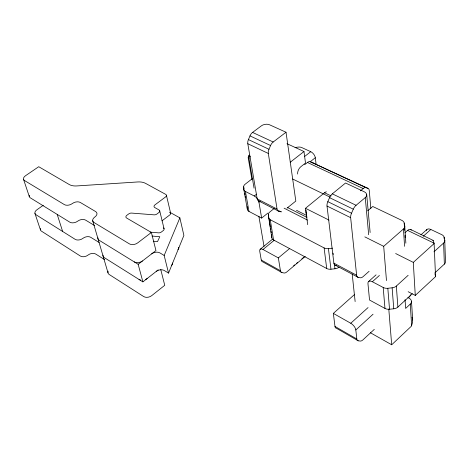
<?xml version="1.0" encoding="UTF-8"?>
<svg xmlns="http://www.w3.org/2000/svg" width="469" height="469" viewBox="0 0 469 469"><rect width="100%" height="100%" fill="white"/><g stroke="black" fill="none" stroke-linecap="round" stroke-linejoin="round"><path stroke-width="0.7" d="M432.957 240.726L433.034 240.321M156.236 271.422A5.821 3.922 -14.5 0 1 164.302 270.519L168.541 273.099L183.895 235.426L179.867 217.874L169.755 212.223M168.541 273.099L164.173 255.453L179.867 217.874M281.635 211.806A5.663 3.213 -62.8 0 1 280.808 211.759L278.639 211.179L258.818 201.002A5.593 3.265 -62.9 0 1 257.188 198.885L247.802 143.719A5.827 3.523 -64.6 0 1 248.423 139.586L249.983 135.887A5.833 3.529 -64.8 0 1 252.58 132.422L261.415 125.821A5.839 3.453 -9.3 0 1 269.581 124.795L286.02 132.24L295.816 201.06L286.993 208.172M278.639 211.179A5.675 3.23 -62.8 0 1 277.044 209.063L268.321 153.457A5.921 3.488 -64.5 0 1 268.983 149.277L270.578 145.525A5.921 3.494 -64.6 0 1 273.204 142.001L286.02 132.24M369.097 271.311L363.141 276.587A6.132 3.066 -62 0 1 360.239 277.759L358.111 277.32L335.399 265.255A6.05 3.136 -62 0 1 333.875 263.162L327.01 206.032A6.326 3.412 -63.5 0 1 327.819 201.647L329.555 197.66A6.326 3.412 -63.6 0 1 332.322 193.849L345.553 183.004L364.366 191.839A6.455 4.121 -5.4 0 1 365.263 197.607L368.669 234.717M358.111 277.32A6.15 3.084 -62 0 1 356.628 275.227L350.654 217.669A6.431 3.353 -63.4 0 1 351.521 213.237L353.298 209.186A6.431 3.359 -63.5 0 1 356.088 205.299L365.263 197.607M370.299 332.691L391.691 344.774L411.401 326.172L412.638 322.109L412.351 318.398M407.913 297.575L409.191 298.249A5.968 4.209 -2 0 1 410.264 304.135L405.65 308.426L405.052 299.656M374.303 329.367L363.053 339.767A5.88 2.814 -60.6 0 1 360.268 341.057L358.228 340.805L336.443 328.271A5.804 2.89 -60.6 0 1 334.983 326.447L333.348 313.398L354.593 294.45M408.159 291.706L415.276 295.429L435.543 276.64L434.112 243.558L433.262 240.456L410.662 229.488M379.398 275.45L372.357 281.74A6.214 3.219 47.2 0 0 367.954 283.563L369.537 300.049L384.967 308.42A6.179 4.373 -2.8 0 0 389.522 309.241L393.755 308.795A6.185 4.379 -2.6 0 0 397.894 307.06L412.315 293.735M434.751 273.005L444.36 264.123A6.056 4.092 -1.1 0 0 445.48 261.063L444.741 240.005L444.114 237.25A6.132 4.057 -1.6 0 0 441.698 234.629L430.823 229.476A5.997 3.453 46.3 0 0 426.333 230.455M358.228 340.805A5.892 2.832 -60.6 0 1 356.809 338.987L355.824 329.965L373.06 314.207M372.357 281.74L383.202 287.474A6.279 4.362 -3.2 0 0 387.828 288.277L392.131 287.814A6.285 4.362 -3 0 0 396.34 286.061L408.159 275.309M433.936 251.853L443.598 243.059A6.15 4.08 -1.5 0 0 444.741 240.005M333.348 313.398L350.765 323.258L368.059 307.57M415.276 295.429L413.3 262.388L434.112 243.558M423.243 236.253L430.823 229.476M368.511 281.588L376.074 274.846M420.928 234.852L426.872 229.546M404.97 232.753L407.625 230.414A6.079 2.937 -63.3 0 1 411.307 230.156M386.479 280.597L383.695 246.325L403.446 228.978A6.332 4.162 -3.4 0 0 404.735 225.853L404.196 223.039A6.314 4.139 -3.5 0 0 401.816 220.366L372.744 206.489L367.755 210.716M293.647 265.794L294.737 264.874M296.373 263.49L297.469 262.57M301.837 258.882L304.569 256.584M305.266 256.361L286.788 271.95A5.44 2.972 -61.1 0 1 284.032 272.976L281.951 272.577L262.828 261.919A5.382 3.025 -61.1 0 1 261.274 260.043L259.744 251.29A5.458 2.597 50.5 0 1 262.998 249.485L274.33 240.21M281.951 272.577A5.458 2.99 -61.1 0 1 280.427 270.707L278.357 257.903L289.596 248.564M360.444 190.848L363.199 188.556A5.786 3.019 -64 0 1 365.931 187.676L367.913 188.327A5.769 3.002 -64 0 1 369.261 190.531L370.838 208.365M260.189 249.274L272.577 239.149M307.699 224.645L305.477 208.306L324.56 192.747A5.751 3.131 -63.6 0 1 326.406 191.815M252.68 178.39L245.187 184.182A5.476 3.447 -9.9 0 0 243.681 186.814L243.757 189.2L247.315 209.133A5.411 3.482 -9.9 0 0 248.975 211.425L261.638 218.079L267.881 213.084M274.318 208.377L269.81 211.988A5.675 3.682 -9 0 0 268.309 214.779L271.768 237.513A5.605 3.723 -8.8 0 0 273.55 239.97L326.705 268.502A5.845 4.004 -6.2 0 0 330.956 269.218L334.966 268.778A5.851 4.004 -6 0 0 338.952 267.148M304.61 164.719L307.453 162.473A5.564 3.131 -64.3 0 1 310.214 161.688L367.913 188.327M261.638 218.079L258.952 202.227L260.102 201.318M310.12 161.817L315.297 157.731A5.335 2.949 51.5 0 0 310.742 151.686L301.848 147.606A5.352 3.26 -8.1 0 0 298.014 147.119L295.101 147.483M171.431 265.413L171.66 265.231A2.802 1.876 -13.9 0 0 172.328 263.05M102.992 255.118A5.663 3.688 -16.3 0 0 104.317 257.645L142.887 281.875L158.205 269.874M243.757 189.2A5.487 3.459 -9.9 0 0 245.428 191.475L254.245 195.983L256.549 194.178M304.399 156.664L310.742 151.686M290.205 162.28L303.982 151.516L286.993 143.684M142.887 281.875L138.156 264.293L155.954 250.557L151.381 232.477L126.595 218.009A2.914 1.841 -14.9 0 1 126.829 215.318L128.758 213.893A2.908 1.835 -14.8 0 1 131.607 213.084L154.049 214.837A2.92 1.853 -13.9 0 0 156.916 214.022L158.821 212.586A2.914 1.847 -13.8 0 0 158.968 209.913L154.764 207.544A2.896 1.823 -13.7 0 1 154.922 204.9L165.551 196.962A2.873 1.794 -13.3 0 0 165.704 194.377L145.583 183.379A13.249 8.166 -14.3 0 0 137.775 181.954L76.723 185.941A12.927 7.715 -16 0 1 69.254 184.528L38.734 166.712L25.514 175.734A5.493 3.213 -17.6 0 0 24.558 180.571L64.364 204.607A5.675 3.459 -16.8 0 0 72.162 203.675L72.519 203.417A5.71 3.5 -16.6 0 1 80.328 202.479L95.641 211.572A5.78 3.594 -16.2 0 1 95.008 216.877L94.65 217.141A5.816 3.646 -16.1 0 0 94.005 222.505L129.368 243.862A5.98 3.875 -15.1 0 0 137.663 242.907L151.381 232.477M161.952 220.864L169.796 214.919A2.832 1.806 -13.4 0 0 169.93 212.322M254.069 188.204L248.547 155.925L249.696 155.051M43.283 205.293L36.852 209.825A5.358 3.26 -17.9 0 0 35.972 214.714L75.175 239.337A5.534 3.5 -17.1 0 0 82.784 238.451L83.13 238.199A5.564 3.547 -16.9 0 1 90.746 237.314L99.17 242.52M268.45 217.317A5.687 3.699 -9 0 0 270.255 219.75L324.114 247.925A5.939 3.987 -6.5 0 0 328.423 248.623L332.498 248.165M150.156 232.143L158.504 232.841A2.878 1.858 -13.9 0 0 161.336 232.032L163.212 230.601A2.878 1.858 -13.8 0 0 163.347 227.911M152.003 236.059L159.788 236.722L157.525 241.599L153.263 241.23M335.399 265.255L336.478 265.489M258.818 201.002L259.908 201.301M252.58 132.422L273.204 142.001M310.214 161.688L365.931 187.676M307.453 162.473L363.199 188.556M249.983 135.887L270.578 145.525M248.423 139.586L268.983 149.277M247.802 143.719L268.321 153.457M332.322 193.849L356.088 205.299M407.625 230.414L434.018 243.135M248.547 155.925L250.51 156.875M324.56 192.747L331.137 195.931M249.444 158.047L248.13 157.414L251.888 179.328M292.697 179.023L330.053 197.138M329.555 197.66L353.298 209.186M327.819 201.647L351.521 213.237M327.01 206.032L350.654 217.669M364.829 236.88L383.695 246.325M305.477 208.306L329.004 220.102M395.654 253.536L413.3 262.388M296.467 210.288L306.234 215.236M287.304 207.415L306.855 217.34M284.108 208.189L307.459 220.084M257.188 198.885L277.044 209.063M278.891 210.774L280.808 211.759M333.875 263.162L356.628 275.227M262.998 249.485L278.357 257.903M261.274 260.043L280.427 270.707M334.983 326.447L356.809 338.987M164.173 255.453L159.888 252.897A5.904 3.904 -14.4 0 0 151.716 253.829M94.574 225.554L85.604 220.119A5.634 3.523 -16.7 0 0 77.889 221.034L77.537 221.286A5.605 3.482 -16.9 0 1 69.84 222.195L30.338 197.854A5.429 3.236 -17.7 0 1 29.354 195.268M138.156 264.293L99.229 240.31A5.739 3.664 -16.2 0 1 97.898 237.795M104.581 259.627L95.764 254.075A5.493 3.564 -17 0 0 88.231 254.937L87.891 255.195A5.464 3.523 -17.2 0 1 80.375 256.051L41.471 231.164A5.294 3.283 -18.1 0 1 40.481 228.544M412.005 317.554L412.298 318.246M23.52 179.299L29.301 196.57M34.941 213.418L40.445 229.857M57.2 214.409L62.635 231.463M92.698 220.776L107.987 272.776M160.756 269.523L164.742 285.293L151.663 295.681A5.745 3.928 -15.3 0 1 143.684 296.555L109.277 274.541A5.593 3.705 -16.4 0 1 108.146 271.199M159.695 210.769L164.068 228.772M166.407 195.204L170.628 213.155M434.951 273.837L435.543 276.64M245.428 191.475L248.975 211.425M243.681 186.814L244.062 188.948M244.824 193.216L245.076 194.641M245.328 196.065L245.58 197.484M258.853 216.186L264.012 246.313M268.309 214.779L268.549 216.221M268.784 217.663L269.018 219.105M269.259 220.547L270.32 227.031M270.554 228.473L270.795 229.916M271.029 231.358L271.264 232.8M270.255 219.75L273.55 239.97M306.187 212.211L306.48 214.392M306.679 215.846L306.873 217.294M303.982 151.516L305.501 163.042L300.817 166.735A5.622 3.183 -64.1 0 0 297.668 174.046M324.114 247.925L326.705 268.502M315.297 157.731L316.1 164.209M328.423 248.623L330.956 269.218M333.09 253.143L333.26 254.561M334.368 263.801L334.966 268.778M352.178 273.925L355.139 301.573M366.694 194.494L370.135 232.518M383.202 287.474L384.967 308.42M387.828 288.277L389.522 309.241M388.789 309.042L391.691 344.774M392.131 287.814L393.755 308.795M396.34 286.061L397.894 307.06M403.446 228.978L404.583 246.319M412.673 320.028L411.506 301.432M410.264 304.135L411.641 325.644M404.735 225.853L405.855 243.188M404.196 223.039L404.342 225.231M404.53 228.151L404.671 230.349M405.005 235.467L405.146 237.66M271.768 237.513L271.621 234.963A5.587 3.705 -8.8 0 1 271.627 234.6M444.114 237.25L444.166 238.703M443.598 243.059L444.36 264.123M247.315 209.133L247.233 206.729A5.399 3.465 -9.8 0 1 247.233 206.565M312.26 162.38A5.552 3.119 -64.3 0 1 313.403 163.452M306.028 210.036A5.716 3.705 -7.3 0 0 305.987 210.763L306.228 213.301A5.728 3.723 -7.3 0 0 306.48 214.175M254.245 195.983A5.517 2.744 51.7 0 1 257.282 198.663M258.413 200.544A5.517 2.744 51.7 0 1 258.952 202.227M350.765 323.258A6.015 2.908 47.3 0 1 355.824 329.965M410.78 294.684A5.716 2.662 -62 0 1 408.587 297.674M142.459 260.975A5.898 3.893 -15.2 0 1 134.269 261.901M178.613 247.356A2.761 1.823 -13.4 0 1 177.956 249.467M147.125 278.557A5.821 3.91 -15.2 0 1 145.296 279.612M140.753 280.116A5.821 3.91 -15.2 0 1 139.041 279.46"/></g></svg>
